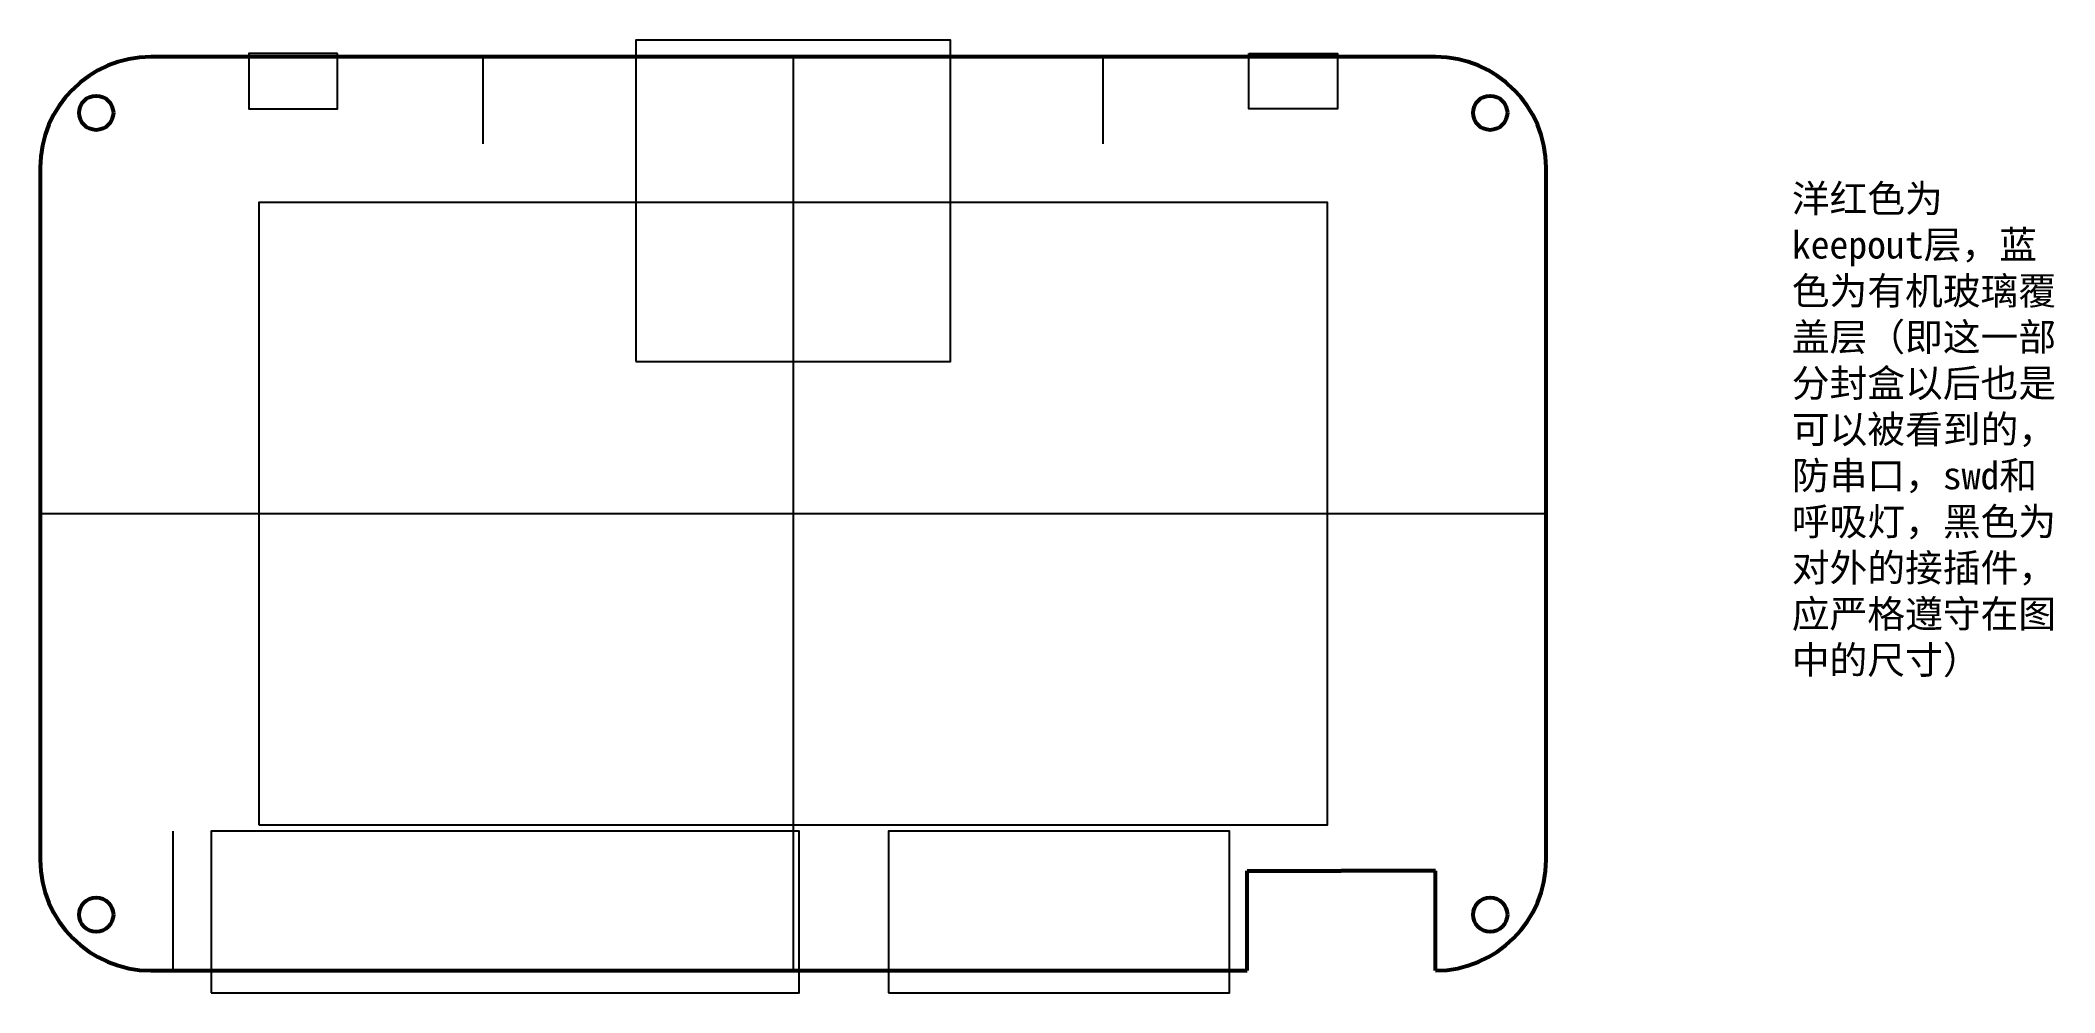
# Model space of a CAD drawing. Header units: millimetres. Extents: x 2840 to 3022, y 1720 to 1806.
import ezdxf

# ---------------------------------------------------------------- set-up
doc = ezdxf.new("R2010")
doc.units = ezdxf.units.MM
doc.styles.get("Standard").update_dxf_attribs({"font": ''})
doc.styles.get('Standard').set_extended_font_data('SimSun')

msp = doc.modelspace()

# ---------------------------------------------------------------- linework, layer by layer
at = {"color": 6, "linetype": 'ByBlock', "lineweight": 53}
msp.add_line((2966.36, 1804.81), (2850.36, 1804.81), dxfattribs=at)
for p, q in [((2880.36, 1796.95), (2880.36, 1804.81)), ((2908.36, 1804.81), (2908.36, 1722.29)), ((2936.36, 1796.95), (2936.36, 1804.81)), ((2976.36, 1763.55), (2840.36, 1763.55)), ((2852.36, 1722.29), (2852.36, 1734.89))]:
    msp.add_line(p, q)
at = {"color": 6, "lineweight": 53}
for p, q in [((2840.36, 1794.81), (2840.36, 1732.29)), ((2976.36, 1732.29), (2976.36, 1794.81)), ((2949.36, 1722.29), (2949.36, 1731.29)), ((2949.36, 1731.29), (2957.86, 1731.29)), ((2966.36, 1731.29), (2957.86, 1731.29)), ((2966.36, 1722.29), (2966.36, 1731.29)), ((2850.36, 1722.29), (2949.36, 1722.29))]:
    msp.add_line(p, q, dxfattribs=at)
for points in [[(2867.21, 1805.11), (2859.21, 1805.11), (2859.21, 1800.11), (2867.21, 1800.11)], [(2894.16, 1777.31), (2922.56, 1777.31), (2922.56, 1806.31), (2894.16, 1806.31)], [(2949.51, 1805.11), (2957.51, 1805.11), (2957.51, 1800.11), (2949.51, 1800.11)], [(2855.81, 1720.29), (2908.91, 1720.29), (2908.91, 1734.89), (2855.81, 1734.89)], [(2916.96, 1720.29), (2947.76, 1720.29), (2947.76, 1734.89), (2916.96, 1734.89)]]:
    msp.add_lwpolyline(points, close=True)
at = {"color": 5}
msp.add_lwpolyline([(2860.1, 1735.45), (2956.62, 1735.45), (2956.62, 1791.66), (2860.1, 1791.66)], close=True, dxfattribs=at)
at = {"color": 6, "lineweight": 53}
for centre in [(2845.41, 1799.76), (2971.31, 1799.76), (2845.41, 1727.34), (2971.31, 1727.34)]:
    msp.add_circle(centre, 1.55, dxfattribs=at)
for centre, start, end in [((2850.36, 1794.81), 90, 180), ((2966.36, 1794.81), 0, 90), ((2850.36, 1732.29), 180, 270), ((2966.36, 1732.29), 270, 0)]:
    msp.add_arc(centre, 10, start, end, dxfattribs=at)

# ---------------------------------------------------------------- texts
at = {"insert": (2998.55, 1793.27), "char_height": 2.5, "attachment_point": 1}
msp.add_mtext_dynamic_manual_height_columns('洋红色为keepout层，蓝色为有机玻璃覆盖层（即这一部分封盒以后也是可以被看到的，防串口，swd和呼吸灯，黑色为对外的接插件，应严格遵守在图中的尺寸）', width=24.5753, gutter_width=12.5, heights=[0], dxfattribs=at)

doc.saveas('drawing.dxf')
